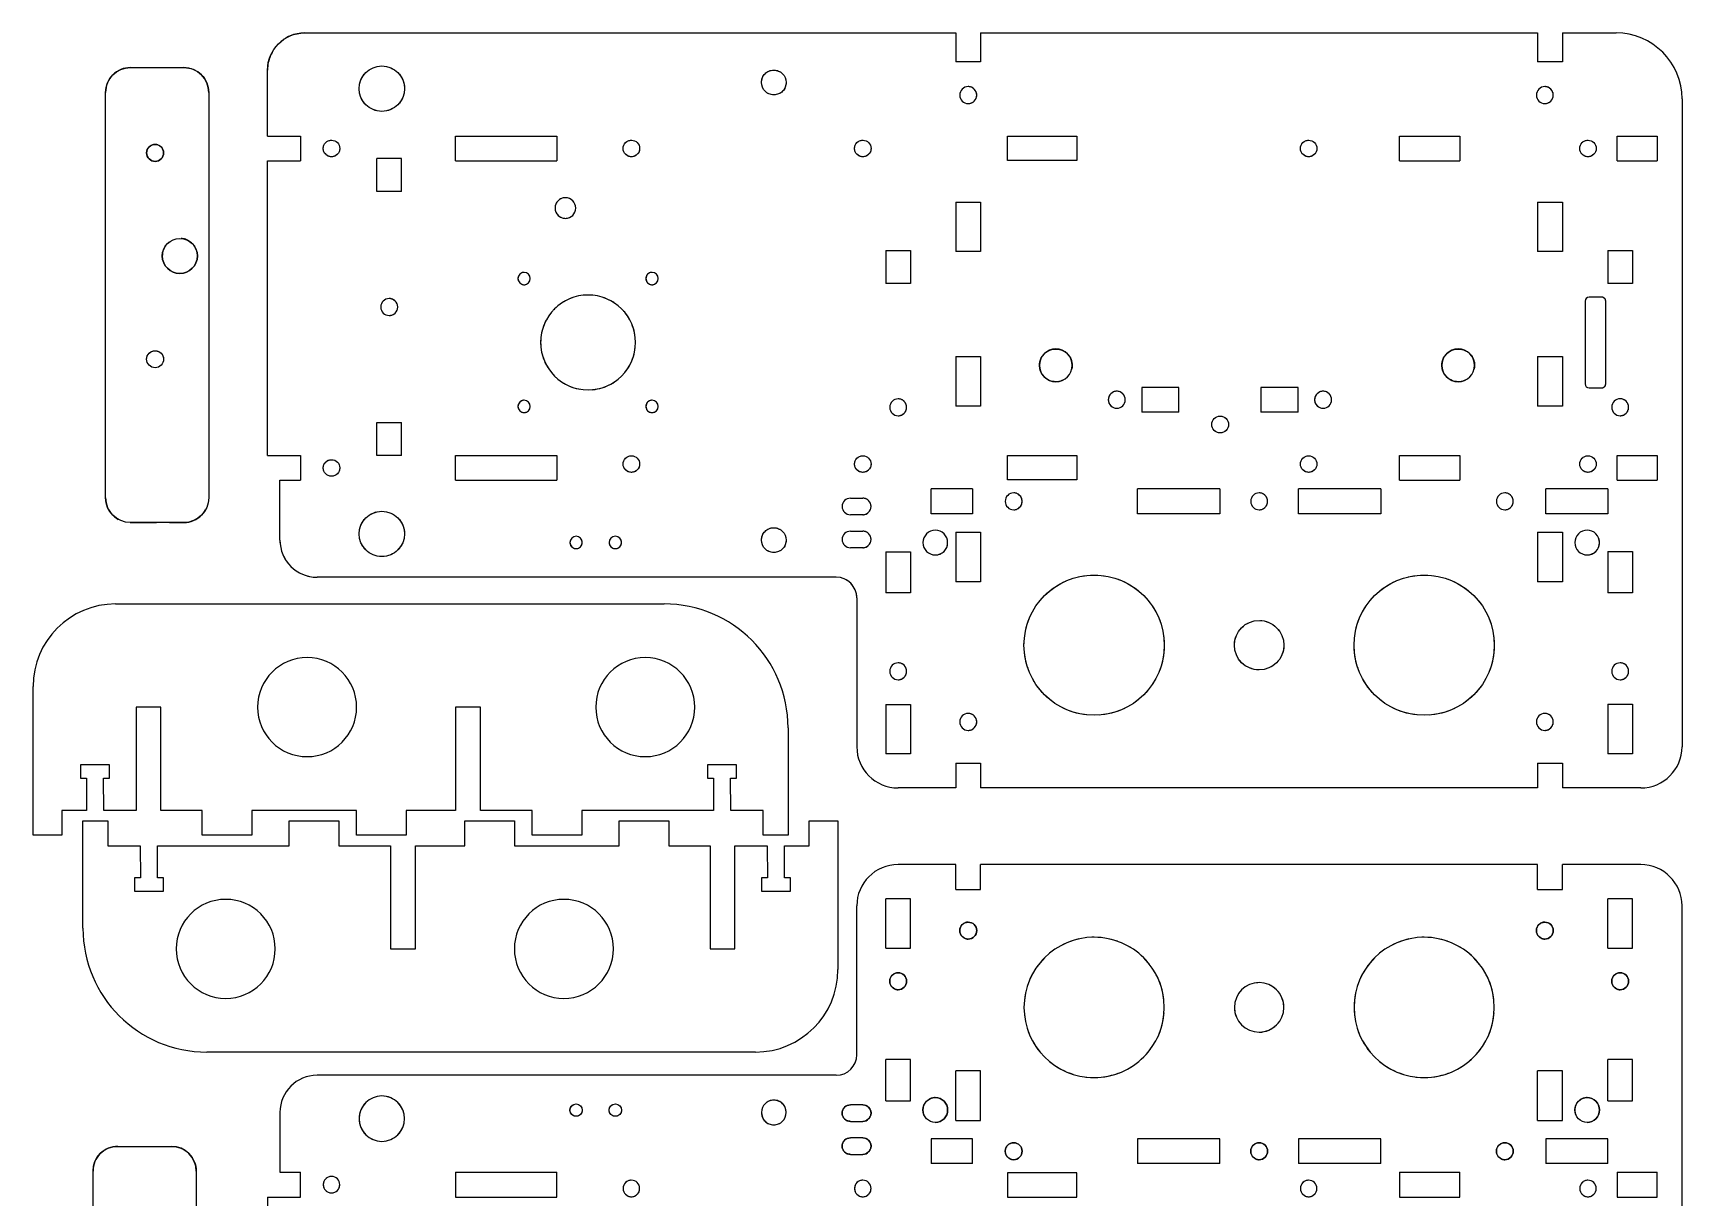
# Model space of a CAD drawing. Header units: millimetres. Extents: x 1598 to 2672, y 204 to 952.
# Drawn here: x 1598 to 1997.6, y 669.8 to 951.9 of the extents above; entities that cross this region are included whole.
import ezdxf

# ---------------------------------------------------------------- set-up
doc = ezdxf.new("R2010")
doc.units = ezdxf.units.MM
doc.linetypes.add('HIDDEN', pattern=[9.525, 6.35, -3.175])
doc.layers.get('0').update_dxf_attribs({"color": 253, "lineweight": 70, "true_color": 0x8faf8f})
doc.layers.add('Hidden', color=58, linetype='HIDDEN', lineweight=70, true_color=0x484805)

msp = doc.modelspace()

# ---------------------------------------------------------------- linework, layer by layer
at = {"color": 38, "lineweight": -3, "true_color": 0x482605}
for p, q in [((1663.81, 951.92), (1821.65, 951.92)), ((1821.65, 951.92), (1821.65, 944.92)), ((1827.65, 951.92), (1962.65, 951.92)), ((1827.65, 951.92), (1827.65, 944.92)), ((1962.65, 951.92), (1962.65, 944.92)), ((1968.65, 951.92), (1981.64, 951.92)), ((1968.65, 951.92), (1968.65, 944.92)), ((1621.55, 943.53), (1634.55, 943.53)), ((1621.55, 943.53), (1634.55, 943.53)), ((1827.65, 944.92), (1821.65, 944.92)), ((1968.65, 944.92), (1962.65, 944.92)), ((1654.81, 926.92), (1654.81, 942.92)), ((1615.55, 839.35), (1615.55, 937.53)), ((1640.55, 937.53), (1640.55, 839.25)), ((1997.64, 935.92), (1997.64, 778.91)), ((1654.81, 926.92), (1662.81, 926.92)), ((1662.81, 926.92), (1662.81, 920.92)), ((1700.36, 920.92), (1700.36, 926.92)), ((1700.36, 926.92), (1724.95, 926.92)), ((1724.95, 926.92), (1724.95, 920.92)), ((1834.18, 921.02), (1834.18, 926.92)), ((1834.18, 926.92), (1850.92, 926.92)), ((1850.92, 926.92), (1850.92, 921.02)), ((1929.2, 920.92), (1929.2, 926.92)), ((1929.2, 926.92), (1943.79, 926.92)), ((1943.79, 926.92), (1943.79, 920.92)), ((1981.89, 920.92), (1981.89, 926.92)), ((1981.89, 926.92), (1991.64, 926.92)), ((1991.64, 926.92), (1991.64, 920.92)), ((1654.81, 920.92), (1662.81, 920.92)), ((1654.81, 849.49), (1654.81, 920.92)), ((1681.31, 913.5), (1681.31, 921.5)), ((1687.31, 921.5), (1681.31, 921.5)), ((1687.31, 913.5), (1687.31, 921.5)), ((1700.36, 920.92), (1724.95, 920.92)), ((1850.92, 921.02), (1834.18, 921.02)), ((1929.2, 920.92), (1943.79, 920.92)), ((1981.89, 920.92), (1991.64, 920.92)), ((1687.31, 913.5), (1681.31, 913.5)), ((1821.65, 910.92), (1827.65, 910.92)), ((1821.65, 910.92), (1821.65, 898.92)), ((1827.65, 910.92), (1827.65, 898.92)), ((1962.65, 910.92), (1962.65, 898.92)), ((1962.65, 910.92), (1968.65, 910.92)), ((1968.65, 910.92), (1968.65, 898.92)), ((1804.65, 899.18), (1810.65, 899.18)), ((1804.65, 899.18), (1804.65, 891.18)), ((1810.65, 899.18), (1810.65, 891.18)), ((1827.65, 898.92), (1821.65, 898.92)), ((1968.65, 898.92), (1962.65, 898.92)), ((1979.65, 899.19), (1979.65, 891.19)), ((1979.65, 899.19), (1985.65, 899.19)), ((1985.65, 899.19), (1985.65, 891.19)), ((1810.65, 891.18), (1804.65, 891.18)), ((1978.15, 887.89), (1975.15, 887.89)), ((1985.65, 891.19), (1979.65, 891.19)), ((1974.15, 886.89), (1974.15, 866.89)), ((1974.15, 886.89), (1974.15, 866.89)), ((1979.15, 866.89), (1979.15, 886.89)), ((1821.65, 873.49), (1827.65, 873.49)), ((1821.65, 873.49), (1821.65, 861.49)), ((1827.65, 873.49), (1827.65, 861.49)), ((1962.65, 873.49), (1962.65, 861.49)), ((1962.65, 873.49), (1968.65, 873.49)), ((1968.65, 873.49), (1968.65, 861.49)), ((1875.69, 866.02), (1866.69, 866.02)), ((1866.69, 866.02), (1866.69, 860.02)), ((1875.69, 860.02), (1875.69, 866.02)), ((1895.59, 866.02), (1895.59, 860.02)), ((1904.59, 866.02), (1895.59, 866.02)), ((1904.59, 860.02), (1904.59, 866.02)), ((1975.15, 865.89), (1978.15, 865.89)), ((1827.65, 861.49), (1821.65, 861.49)), ((1875.69, 860.02), (1866.69, 860.02)), ((1904.59, 860.02), (1895.59, 860.02)), ((1968.65, 861.49), (1962.65, 861.49)), ((1681.31, 849.49), (1681.31, 857.49)), ((1681.31, 857.49), (1687.31, 857.49)), ((1687.31, 849.49), (1687.31, 857.49)), ((1654.81, 849.49), (1662.81, 849.49)), ((1662.81, 849.49), (1662.81, 843.49)), ((1687.31, 849.49), (1681.31, 849.49)), ((1700.36, 843.49), (1700.36, 849.49)), ((1700.36, 849.49), (1724.95, 849.49)), ((1724.95, 849.49), (1724.95, 843.49)), ((1834.18, 843.59), (1834.18, 849.49)), ((1834.18, 849.49), (1850.92, 849.49)), ((1850.92, 849.49), (1850.92, 843.59)), ((1929.2, 843.49), (1929.2, 849.49)), ((1929.2, 849.49), (1943.79, 849.49)), ((1943.79, 849.49), (1943.79, 843.49)), ((1981.89, 843.49), (1981.89, 849.49)), ((1981.89, 849.49), (1991.64, 849.49)), ((1991.64, 849.49), (1991.64, 843.49)), ((1657.81, 828.99), (1657.81, 843.49)), ((1657.81, 843.49), (1662.81, 843.49)), ((1700.36, 843.49), (1724.95, 843.49)), ((1850.92, 843.59), (1834.18, 843.59)), ((1929.2, 843.49), (1943.79, 843.49)), ((1981.89, 843.49), (1991.64, 843.49)), ((1615.55, 839.25), (1615.55, 839.35)), ((1825.65, 841.39), (1815.65, 841.39)), ((1815.65, 835.39), (1815.65, 841.39)), ((1825.65, 841.39), (1825.65, 835.39)), ((1865.65, 835.39), (1865.65, 841.39)), ((1865.65, 835.39), (1865.65, 841.39)), ((1885.65, 841.39), (1865.65, 841.39)), ((1885.65, 841.39), (1885.65, 835.39)), ((1904.65, 835.39), (1904.65, 841.39)), ((1904.65, 835.39), (1904.65, 841.39)), ((1924.65, 841.39), (1904.65, 841.39)), ((1924.65, 841.39), (1924.65, 835.39)), ((1964.65, 835.39), (1964.65, 841.39)), ((1964.65, 835.39), (1964.65, 841.39)), ((1979.65, 841.39), (1964.65, 841.39)), ((1979.65, 841.39), (1979.65, 835.39)), ((1796.08, 839.15), (1799.08, 839.15)), ((1825.65, 835.39), (1815.65, 835.39)), ((1885.65, 835.39), (1865.65, 835.39)), ((1924.65, 835.39), (1904.65, 835.39)), ((1979.65, 835.39), (1964.65, 835.39)), ((1634.55, 833.25), (1621.55, 833.25)), ((1799.08, 835.15), (1796.08, 835.15)), ((1796.08, 831.15), (1799.08, 831.15)), ((1821.65, 830.91), (1821.65, 818.91)), ((1821.65, 830.91), (1827.65, 830.91)), ((1827.65, 830.91), (1827.65, 818.91)), ((1962.65, 830.91), (1962.65, 818.91)), ((1962.65, 830.91), (1968.65, 830.91)), ((1968.65, 830.91), (1968.65, 818.91)), ((1799.08, 827.15), (1796.08, 827.15)), ((1804.65, 826.18), (1810.65, 826.18)), ((1804.65, 826.18), (1804.65, 816.18)), ((1810.65, 826.18), (1810.65, 816.18)), ((1979.65, 826.19), (1985.65, 826.19)), ((1979.65, 826.19), (1979.65, 816.19)), ((1985.65, 826.19), (1985.65, 816.19)), ((1792.63, 819.99), (1666.81, 819.99)), ((1810.65, 816.18), (1804.65, 816.18)), ((1827.65, 818.91), (1821.65, 818.91)), ((1968.65, 818.91), (1962.65, 818.91)), ((1985.65, 816.19), (1979.65, 816.19)), ((1617.96, 813.51), (1750.96, 813.51)), ((1797.63, 814.99), (1797.63, 778.91)), ((1597.96, 757.48), (1597.96, 793.51)), ((1622.96, 788.5), (1622.96, 763.48)), ((1628.96, 788.5), (1622.96, 788.5)), ((1628.96, 763.48), (1628.96, 788.5)), ((1700.39, 788.5), (1700.39, 763.48)), ((1706.39, 788.5), (1700.39, 788.5)), ((1706.39, 763.48), (1706.39, 788.5)), ((1804.65, 789.18), (1804.65, 777.18)), ((1804.65, 789.18), (1810.65, 789.18)), ((1810.65, 789.18), (1810.65, 777.18)), ((1979.65, 789.19), (1979.65, 777.19)), ((1979.65, 789.19), (1985.65, 789.19)), ((1985.65, 789.19), (1985.65, 777.19)), ((1780.96, 783.51), (1780.96, 757.48)), ((1810.65, 777.18), (1804.65, 777.18)), ((1985.65, 777.19), (1979.65, 777.19)), ((1616.51, 774.5), (1609.51, 774.48)), ((1609.51, 774.48), (1609.51, 771.28)), ((1616.52, 771.3), (1616.51, 774.5)), ((1768.46, 774.5), (1761.46, 774.48)), ((1761.46, 774.48), (1761.46, 771.28)), ((1768.47, 771.3), (1768.46, 774.5)), ((1821.65, 774.91), (1821.65, 768.91)), ((1821.65, 774.91), (1827.65, 774.91)), ((1827.65, 774.91), (1827.65, 768.91)), ((1962.65, 774.91), (1962.65, 768.91)), ((1962.65, 774.91), (1968.65, 774.91)), ((1968.65, 774.91), (1968.65, 768.91)), ((1609.51, 771.28), (1610.96, 771.28)), ((1610.96, 771.28), (1610.96, 763.48)), ((1615.07, 771.28), (1616.52, 771.3)), ((1615.15, 763.48), (1615.07, 771.28)), ((1761.46, 771.28), (1762.91, 771.28)), ((1762.91, 771.28), (1762.91, 763.48)), ((1767.02, 771.28), (1768.47, 771.3)), ((1767.1, 763.48), (1767.02, 771.28)), ((1821.65, 768.91), (1807.63, 768.91)), ((1962.65, 768.91), (1827.65, 768.91)), ((1987.64, 768.91), (1968.65, 768.91)), ((1610.96, 763.48), (1604.96, 763.48)), ((1604.96, 763.48), (1604.96, 757.48)), ((1622.96, 763.48), (1615.15, 763.48)), ((1638.96, 763.48), (1628.96, 763.48)), ((1638.96, 757.48), (1638.96, 763.48)), ((1650.96, 763.48), (1650.96, 757.48)), ((1676.39, 763.48), (1650.96, 763.48)), ((1676.39, 757.48), (1676.39, 763.48)), ((1688.39, 763.48), (1688.39, 757.48)), ((1700.39, 763.48), (1688.39, 763.48)), ((1718.96, 763.48), (1706.39, 763.48)), ((1718.96, 757.48), (1718.96, 763.48)), ((1762.91, 763.48), (1730.96, 763.48)), ((1730.96, 763.48), (1730.96, 757.48)), ((1774.96, 763.48), (1767.1, 763.48)), ((1774.96, 757.48), (1774.96, 763.48)), ((1610.07, 760.92), (1616.07, 760.92)), ((1610.07, 734.89), (1610.07, 760.92)), ((1616.07, 760.92), (1616.07, 754.92)), ((1660.07, 760.92), (1672.07, 760.92)), ((1660.07, 754.92), (1660.07, 760.92)), ((1672.07, 760.92), (1672.07, 754.92)), ((1702.64, 760.92), (1714.64, 760.92)), ((1702.64, 754.92), (1702.64, 760.92)), ((1714.64, 760.92), (1714.64, 754.92)), ((1740.07, 760.92), (1752.07, 760.92)), ((1740.07, 754.92), (1740.07, 760.92)), ((1752.07, 760.92), (1752.07, 754.92)), ((1786.07, 760.92), (1793.07, 760.92)), ((1786.07, 754.92), (1786.07, 760.92)), ((1793.07, 760.92), (1793.07, 724.89)), ((1604.96, 757.48), (1597.96, 757.48)), ((1650.96, 757.48), (1638.96, 757.48)), ((1688.39, 757.48), (1676.39, 757.48)), ((1730.96, 757.48), (1718.96, 757.48)), ((1780.96, 757.48), (1774.96, 757.48)), ((1616.07, 754.92), (1623.93, 754.92)), ((1623.93, 754.92), (1624.01, 747.12)), ((1628.12, 754.92), (1660.07, 754.92)), ((1628.12, 747.12), (1628.12, 754.92)), ((1672.07, 754.92), (1684.64, 754.92)), ((1684.64, 754.92), (1684.64, 729.91)), ((1690.64, 754.92), (1702.64, 754.92)), ((1690.64, 729.91), (1690.64, 754.92)), ((1714.64, 754.92), (1740.07, 754.92)), ((1752.07, 754.92), (1762.07, 754.92)), ((1762.07, 754.92), (1762.07, 729.91)), ((1768.07, 754.92), (1775.88, 754.92)), ((1768.07, 729.91), (1768.07, 754.92)), ((1775.88, 754.92), (1775.96, 747.12)), ((1780.07, 754.92), (1786.07, 754.92)), ((1780.07, 747.12), (1780.07, 754.92)), ((1821.65, 750.33), (1807.63, 750.33)), ((1821.65, 744.33), (1821.65, 750.33)), ((1962.65, 750.33), (1827.65, 750.33)), ((1827.65, 744.33), (1827.65, 750.33)), ((1962.65, 744.33), (1962.65, 750.33)), ((1987.64, 750.33), (1968.65, 750.33)), ((1968.65, 744.33), (1968.65, 750.33)), ((1624.01, 747.12), (1622.56, 747.11)), ((1622.56, 747.11), (1622.57, 743.91)), ((1622.57, 743.91), (1629.57, 743.92)), ((1629.57, 747.12), (1628.12, 747.12)), ((1629.57, 743.92), (1629.57, 747.12)), ((1775.96, 747.12), (1774.51, 747.11)), ((1774.51, 747.11), (1774.52, 743.91)), ((1774.52, 743.91), (1781.52, 743.92)), ((1781.52, 747.12), (1780.07, 747.12)), ((1781.52, 743.92), (1781.52, 747.12)), ((1821.65, 744.33), (1827.65, 744.33)), ((1962.65, 744.33), (1968.65, 744.33)), ((1797.63, 704.26), (1797.63, 740.33)), ((1804.65, 730.06), (1804.65, 742.06)), ((1810.65, 742.06), (1804.65, 742.06)), ((1810.65, 730.06), (1810.65, 742.06)), ((1979.65, 730.05), (1979.65, 742.05)), ((1985.65, 742.05), (1979.65, 742.05)), ((1985.65, 730.05), (1985.65, 742.05)), ((1997.64, 583.32), (1997.64, 740.33)), ((1684.64, 729.91), (1690.64, 729.91)), ((1762.07, 729.91), (1768.07, 729.91)), ((1804.65, 730.06), (1810.65, 730.06)), ((1979.65, 730.05), (1985.65, 730.05)), ((1773.07, 704.89), (1640.07, 704.89)), ((1804.65, 693.06), (1804.65, 703.06)), ((1810.65, 703.06), (1804.65, 703.06)), ((1810.65, 693.06), (1810.65, 703.06)), ((1821.65, 688.33), (1821.65, 700.33)), ((1827.65, 700.33), (1821.65, 700.33)), ((1827.65, 688.33), (1827.65, 700.33)), ((1962.65, 688.33), (1962.65, 700.33)), ((1968.65, 700.33), (1962.65, 700.33)), ((1968.65, 688.33), (1968.65, 700.33)), ((1979.65, 693.05), (1979.65, 703.05)), ((1985.65, 703.05), (1979.65, 703.05)), ((1985.65, 693.05), (1985.65, 703.05)), ((1792.63, 699.26), (1666.81, 699.26)), ((1799.08, 692.1), (1796.08, 692.1)), ((1804.65, 693.06), (1810.65, 693.06)), ((1979.65, 693.05), (1985.65, 693.05)), ((1657.81, 690.26), (1657.81, 675.75)), ((1657.81, 690.26), (1657.81, 675.75)), ((1796.08, 688.1), (1799.08, 688.1)), ((1821.65, 688.33), (1827.65, 688.33)), ((1962.65, 688.33), (1968.65, 688.33)), ((1799.08, 684.1), (1796.08, 684.1)), ((1815.65, 683.85), (1815.65, 677.85)), ((1825.65, 683.85), (1815.65, 683.85)), ((1825.65, 677.85), (1825.65, 683.85)), ((1825.65, 677.85), (1825.65, 683.85)), ((1885.65, 683.85), (1865.65, 683.85)), ((1865.65, 683.85), (1865.65, 677.85)), ((1885.65, 677.85), (1885.65, 683.85)), ((1885.65, 677.85), (1885.65, 683.85)), ((1904.65, 683.85), (1904.65, 677.85)), ((1924.65, 683.85), (1904.65, 683.85)), ((1924.65, 677.85), (1924.65, 683.85)), ((1924.65, 677.85), (1924.65, 683.85)), ((1964.65, 683.85), (1964.65, 677.85)), ((1979.65, 683.85), (1964.65, 683.85)), ((1979.65, 677.85), (1979.65, 683.85)), ((1618.51, 682.03), (1631.51, 682.03)), ((1618.51, 682.03), (1631.51, 682.03)), ((1796.08, 680.1), (1799.08, 680.1)), ((1612.51, 577.85), (1612.51, 676.03)), ((1637.51, 676.03), (1637.51, 577.75)), ((1657.81, 675.75), (1662.81, 675.75)), ((1662.81, 669.75), (1662.81, 675.75)), ((1700.36, 675.75), (1700.36, 669.75)), ((1700.36, 675.75), (1724.95, 675.75)), ((1724.95, 669.75), (1724.95, 675.75)), ((1825.65, 677.85), (1815.65, 677.85)), ((1850.92, 675.65), (1834.18, 675.65)), ((1834.18, 675.65), (1834.18, 669.75)), ((1850.92, 669.75), (1850.92, 675.65)), ((1885.65, 677.85), (1865.65, 677.85)), ((1924.65, 677.85), (1904.65, 677.85)), ((1929.2, 675.75), (1929.2, 669.75)), ((1929.2, 675.75), (1943.79, 675.75)), ((1943.79, 669.75), (1943.79, 675.75)), ((1979.65, 677.85), (1964.65, 677.85)), ((1981.89, 675.75), (1981.89, 669.75)), ((1981.89, 675.75), (1991.64, 675.75)), ((1991.64, 669.75), (1991.64, 675.75)), ((1654.81, 669.75), (1662.81, 669.75)), ((1654.81, 669.75), (1654.81, 598.32)), ((1654.81, 669.75), (1654.81, 598.32)), ((1700.36, 669.75), (1724.95, 669.75)), ((1834.18, 669.75), (1850.92, 669.75)), ((1929.2, 669.75), (1943.79, 669.75)), ((1981.89, 669.75), (1991.64, 669.75))]:
    msp.add_line(p, q, dxfattribs=at)
for centre, radius in [((1682.51, 938.42), 5.5), ((1777.51, 939.92), 3), ((1670.31, 923.92), 2), ((1743, 923.92), 2), ((1799.08, 923.92), 2), ((1907.15, 923.92), 2), ((1974.84, 923.92), 2), ((1670.31, 846.49), 2), ((1743, 847.42), 2), ((1799.08, 847.42), 2), ((1907.15, 847.42), 2), ((1974.84, 847.42), 2), ((1682.51, 830.49), 5.5), ((1777.51, 828.99), 3), ((1895.15, 803.52), 6), ((1824.65, 734.33), 2.05), ((1964.39, 734.33), 2.05), ((1807.65, 722.05), 2.05), ((1982.65, 722.05), 2.05), ((1729.59, 690.82), 1.5), ((1739.11, 690.82), 1.5), ((1816.65, 690.85), 3), ((1974.65, 690.85), 3), ((1835.65, 680.85), 2.05), ((1895.15, 680.85), 2.05), ((1954.69, 680.85), 2.05)]:
    msp.add_circle(centre, radius, dxfattribs=at)
at = {"color": 38, "lineweight": -3, "true_color": 0x482605, "extrusion": (2.08167e-17, 1.92834e-32, -1)}
msp.add_circle((-1727, 909.48), 2.5, dxfattribs=at)
at = {"color": 38, "lineweight": -3, "true_color": 0x482605, "extrusion": (2.08167e-17, 1.56003e-30, -1)}
for centre in [(-1717, 892.4), (-1748, 892.4), (-1717, 861.4), (-1748, 861.4)]:
    msp.add_circle(centre, 1.5, dxfattribs=at)
at = {"color": 38, "lineweight": -3, "true_color": 0x482605, "extrusion": (-6.53512e-30, 8.89989e-18, -1)}
msp.add_circle((-1732.5, 876.9), 11.5, dxfattribs=at)
at = {"color": 38, "lineweight": -3, "true_color": 0x482605, "extrusion": (1.40969e-17, -3.07275e-18, -1)}
for centre in [(-1845.88, 871.35), (-1943.4, 871.35)]:
    msp.add_circle(centre, 3.97, dxfattribs=at)
at = {"color": 38, "lineweight": -3, "true_color": 0x482605, "extrusion": (2.08167e-17, 1.14666e-30, -1)}
for centre in [(-1860.64, 863.02), (-1910.64, 863.02)]:
    msp.add_circle(centre, 2.05, dxfattribs=at)
at = {"color": 38, "lineweight": -3, "true_color": 0x482605, "extrusion": (-1.64572e-29, 2.77556e-17, -1)}
for centre in [(-1729.59, 828.42), (-1739.11, 828.42)]:
    msp.add_circle(centre, 1.5, dxfattribs=at)
at = {"color": 38, "lineweight": -3, "true_color": 0x482605, "extrusion": (-3.47067e-15, 2.4539e-16, -1)}
for centre in [(-1664.39, 788.5), (-1746.36, 788.5)]:
    msp.add_circle(centre, 12, dxfattribs=at)
at = {"color": 38, "lineweight": -3, "true_color": 0x482605, "extrusion": (3.5123e-15, -1.89879e-16, -1)}
for centre in [(-1644.67, 729.91), (-1726.64, 729.91)]:
    msp.add_circle(centre, 12, dxfattribs=at)
at = {"color": 38, "lineweight": -3, "true_color": 0x482605, "extrusion": (4.95644e-30, 2.24494e-18, -1)}
for centre in [(-1855.15, 715.72), (-1935.15, 715.72)]:
    msp.add_circle(centre, 17, dxfattribs=at)
at = {"color": 38, "lineweight": -3, "true_color": 0x482605, "extrusion": (-1.86065e-29, -8.3845e-18, -1)}
msp.add_circle((-1895.15, 715.72), 6, dxfattribs=at)
at = {"color": 38, "lineweight": -3, "true_color": 0x482605, "extrusion": (-1.02116e-28, -4.45246e-17, -1)}
msp.add_circle((-1777.51, 690.25), 3, dxfattribs=at)
at = {"color": 38, "lineweight": -3, "true_color": 0x482605}
for centre, radius, start, end in [((1981.64, 935.92), 16, 360, 90), ((1824.65, 936.87), 2.05, 90, 270), ((1964.39, 936.87), 2.05, 90, 270), ((1684.31, 885.49), 2.05, 90, 270), ((1975.15, 886.89), 1, 90, 180), ((1975.15, 886.89), 1, 90, 180), ((1978.15, 886.89), 1, 0, 90), ((1975.15, 866.89), 1, 180, 270), ((1975.15, 866.89), 1, 180, 270), ((1978.15, 866.89), 1, 270, 0), ((1807.65, 861.18), 2.05, 90, 270), ((1982.65, 861.19), 2.05, 90, 270), ((1835.65, 838.39), 2.05, 90, 270), ((1895.15, 838.39), 2.05, 90, 270), ((1954.69, 838.39), 2.05, 90, 270), ((1796.08, 837.15), 2, 90, 270), ((1799.08, 837.15), 2, 270, 90), ((1816.65, 828.39), 3, 90, 270), ((1974.65, 828.39), 3, 90, 270), ((1666.81, 828.99), 9, 180, 270), ((1796.08, 829.15), 2, 90, 270), ((1799.08, 829.15), 2, 270, 90), ((1792.63, 814.99), 5, 360, 90), ((1617.96, 793.51), 20, 90, 180), ((1750.96, 783.51), 30, 0, 90), ((1807.65, 797.19), 2.05, 90, 270), ((1982.65, 797.19), 2.05, 90, 270), ((1824.65, 784.92), 2.05, 90, 270), ((1964.39, 784.92), 2.05, 90, 270), ((1807.63, 778.91), 10, 180, 270), ((1987.64, 778.91), 10, 270, 0), ((1807.63, 740.33), 10, 90, 180), ((1987.64, 740.33), 10, 360, 90), ((1640.07, 734.89), 30, 180, 270), ((1773.07, 724.89), 20, 270, 360), ((1792.63, 704.26), 5, 270, 0), ((1792.63, 704.26), 5, 270, 0), ((1666.81, 690.26), 9, 90, 180), ((1666.81, 690.26), 9, 90, 180), ((1796.08, 690.1), 2, 90, 270), ((1799.08, 690.1), 2, 270, 90), ((1796.08, 682.1), 2, 90, 270), ((1799.08, 682.1), 2, 270, 90)]:
    msp.add_arc(centre, radius, start, end, dxfattribs=at)
at = {"color": 38, "lineweight": -3, "true_color": 0x482605, "extrusion": (3.08149e-33, 1.75811e-37, -1)}
msp.add_ellipse((1663.81, 942.92), major_axis=(0, 9), ratio=1, start_param=4.712446, end_param=6.283242, dxfattribs=at)
at = {"color": 38, "lineweight": -3, "true_color": 0x482605}
for centre, major_axis, start_param, end_param in [((1621.55, 937.53), (6, 0), 1.570796, 3.141593), ((1634.55, 937.53), (6, 0), 0, 1.570796), ((1627.55, 922.84), (2.05, 0), 3.141593, 6.283185), ((1633.55, 897.88), (4.25, 0), 3.141593, 6.283185), ((1796.08, 837.15), (0, -2), 3.141536, 6.283128), ((1796.08, 829.15), (0, -2), 3.141536, 6.283128), ((1824.65, 734.33), (0, 2.05), 3.14165, 6.283242), ((1964.39, 734.33), (0, 2.05), 3.14165, 6.283242), ((1807.65, 722.05), (0, 2.05), 3.14165, 6.283242), ((1982.65, 722.05), (0, 2.05), 3.14165, 6.283242), ((1816.65, 690.85), (0, 3), 3.14165, 6.283242), ((1974.65, 690.85), (0, 3), 3.14165, 6.283242), ((1618.51, 676.03), (6, 0), 1.570796, 3.141593), ((1631.51, 676.03), (6, 0), 0, 1.570796), ((1835.65, 680.85), (0, 2.05), 3.14165, 6.283242), ((1895.15, 680.85), (0, 2.05), 3.14165, 6.283242), ((1954.69, 680.85), (0, 2.05), 3.14165, 6.283242)]:
    msp.add_ellipse(centre, major_axis=major_axis, ratio=1, start_param=start_param, end_param=end_param, dxfattribs=at)
at = {"color": 38, "lineweight": -3, "true_color": 0x482605, "extrusion": (0, 0, -1)}
for centre in [(1621.55, 937.53), (1618.51, 676.03)]:
    msp.add_ellipse(centre, major_axis=(-6, 0), ratio=1, start_param=0, end_param=1.570796, dxfattribs=at)
at = {"color": 38, "lineweight": -3, "true_color": 0x482605, "extrusion": (3.08149e-33, 1.59019e-43, -1)}
for centre in [(1634.55, 937.53), (1631.51, 676.03)]:
    msp.add_ellipse(centre, major_axis=(-6, 0), ratio=1, start_param=1.570796, end_param=3.141593, dxfattribs=at)
at = {"color": 38, "lineweight": -3, "true_color": 0x482605, "extrusion": (3.08149e-33, 1.75811e-37, -1)}
for centre, major_axis in [((1824.65, 936.87), (0, 2.05)), ((1964.39, 936.87), (0, 2.05)), ((1684.31, 885.49), (0, 2.05)), ((1807.65, 861.18), (0, 2.05)), ((1982.65, 861.19), (0, 2.05)), ((1835.65, 838.39), (0, 2.05)), ((1895.15, 838.39), (0, 2.05)), ((1954.69, 838.39), (0, 2.05)), ((1816.65, 828.39), (0, 3)), ((1974.65, 828.39), (0, 3)), ((1807.65, 797.19), (0, 2.05)), ((1982.65, 797.19), (0, 2.05)), ((1824.65, 784.92), (0, 2.05)), ((1964.39, 784.92), (0, 2.05))]:
    msp.add_ellipse(centre, major_axis=major_axis, ratio=1, dxfattribs=at)
at = {"color": 38, "lineweight": -3, "true_color": 0x482605}
for centre, major_axis in [((1627.55, 922.84), (2.05, 0)), ((1633.55, 897.88), (4.25, 0)), ((1627.55, 872.84), (2.05, 0)), ((1885.69, 857.02), (0, -2.05)), ((1855.15, 803.52), (0, -17)), ((1935.15, 803.52), (0, -17))]:
    msp.add_ellipse(centre, major_axis=major_axis, ratio=1, dxfattribs=at)
at = {"color": 38, "lineweight": -3, "true_color": 0x482605, "extrusion": (3.08149e-33, 5.86753e-37, -1)}
for centre in [(1845.88, 871.35), (1943.4, 871.35)]:
    msp.add_ellipse(centre, major_axis=(0, 3.97), ratio=1, start_param=3.356399, end_param=6.497992, dxfattribs=at)
at = {"color": 38, "lineweight": -3, "true_color": 0x482605, "extrusion": (3.08149e-33, 8.23693e-44, -1)}
msp.add_ellipse((1627.55, 872.84), major_axis=(-2.05, 0), ratio=1, start_param=3.141593, end_param=6.283185, dxfattribs=at)
at = {"color": 38, "lineweight": -3, "true_color": 0x482605, "extrusion": (3.08149e-33, 1.58991e-43, -1)}
msp.add_ellipse((1621.55, 839.25), major_axis=(-6, 0), ratio=1, start_param=4.712389, end_param=6.283185, dxfattribs=at)
at = {"color": 38, "lineweight": -3, "true_color": 0x482605, "extrusion": (3.08149e-33, -8.55291e-44, -1)}
msp.add_ellipse((1634.55, 839.25), major_axis=(-6, 0), ratio=1, start_param=3.141593, end_param=4.712389, dxfattribs=at)
at = {"color": 38, "lineweight": -3, "true_color": 0x482605, "extrusion": (3.08149e-33, -5.86754e-37, -1)}
for centre, major_axis in [((1682.51, 688.75), (0, -5.5)), ((1670.31, 672.75), (0, -2)), ((1743, 671.83), (0, -2)), ((1799.08, 671.83), (0, -2)), ((1907.15, 671.83), (0, -2)), ((1974.84, 671.83), (0, -2))]:
    msp.add_ellipse(centre, major_axis=major_axis, ratio=1, dxfattribs=at)
for centre in [(1799.08, 690.1), (1799.08, 682.1)]:
    msp.add_ellipse(centre, major_axis=(0, -2), ratio=1, start_param=3.141402, end_param=6.282995, dxfattribs=at)
at = {"layer": 'Hidden', "color": 38, "lineweight": -3, "true_color": 0x482605}
for p, q in [((1663.81, 951.92), (1663.81, 951.92)), ((1621.55, 943.53), (1621.55, 943.53)), ((1634.55, 943.53), (1634.55, 943.53)), ((1682.51, 943.92), (1682.51, 943.92)), ((1654.81, 942.92), (1654.81, 942.92)), ((1654.81, 926.92), (1654.81, 942.92)), ((1777.51, 942.92), (1777.51, 942.92)), ((1615.55, 937.53), (1615.55, 937.53)), ((1640.55, 937.53), (1640.55, 937.53)), ((1777.51, 936.92), (1777.51, 936.92)), ((1682.51, 932.92), (1682.51, 932.92)), ((1654.81, 926.92), (1654.81, 926.92)), ((1670.31, 925.92), (1670.31, 925.92)), ((1743, 925.92), (1743, 925.92)), ((1799.08, 925.92), (1799.08, 925.92)), ((1907.15, 925.92), (1907.15, 925.92)), ((1974.84, 925.92), (1974.84, 925.92)), ((1654.81, 849.49), (1654.81, 920.92)), ((1654.81, 920.92), (1654.81, 920.92)), ((1670.31, 921.92), (1670.31, 921.92)), ((1681.31, 921.5), (1681.31, 921.5)), ((1687.31, 921.5), (1687.31, 921.5)), ((1743, 921.92), (1743, 921.92)), ((1799.08, 921.92), (1799.08, 921.92)), ((1907.15, 921.92), (1907.15, 921.92)), ((1974.84, 921.92), (1974.84, 921.92)), ((1681.31, 913.5), (1681.31, 913.5)), ((1687.31, 913.5), (1687.31, 913.5)), ((1727, 911.98), (1727, 911.98)), ((1727, 906.98), (1727, 906.98)), ((1717, 893.9), (1717, 893.9)), ((1748, 893.9), (1748, 893.9)), ((1717, 890.9), (1717, 890.9)), ((1732.5, 888.4), (1732.5, 888.4)), ((1748, 890.9), (1748, 890.9)), ((1975.15, 887.89), (1975.15, 887.89)), ((1978.15, 887.89), (1978.15, 887.89)), ((1974.15, 886.89), (1974.15, 886.89)), ((1979.15, 866.89), (1979.15, 886.89)), ((1979.15, 886.89), (1979.15, 886.89)), ((1732.5, 865.4), (1732.5, 865.4)), ((1860.64, 865.07), (1860.64, 865.07)), ((1910.64, 865.07), (1910.64, 865.07)), ((1974.15, 866.89), (1974.15, 866.89)), ((1975.15, 865.89), (1975.15, 865.89)), ((1978.15, 865.89), (1978.15, 865.89)), ((1979.15, 866.89), (1979.15, 866.89)), ((1717, 862.9), (1717, 862.9)), ((1717, 859.9), (1717, 859.9)), ((1748, 862.9), (1748, 862.9)), ((1748, 859.9), (1748, 859.9)), ((1860.64, 860.97), (1860.64, 860.97)), ((1910.64, 860.97), (1910.64, 860.97)), ((1681.31, 857.49), (1681.31, 857.49)), ((1687.31, 857.49), (1687.31, 857.49)), ((1654.81, 849.49), (1654.81, 849.49)), ((1670.31, 848.49), (1670.31, 848.49)), ((1743, 849.42), (1743, 849.42)), ((1799.08, 849.42), (1799.08, 849.42)), ((1907.15, 849.42), (1907.15, 849.42)), ((1974.84, 849.42), (1974.84, 849.42)), ((1657.81, 828.99), (1657.81, 843.49)), ((1657.81, 843.49), (1657.81, 843.49)), ((1670.31, 844.49), (1670.31, 844.49)), ((1743, 845.42), (1743, 845.42)), ((1799.08, 845.42), (1799.08, 845.42)), ((1907.15, 845.42), (1907.15, 845.42)), ((1974.84, 845.42), (1974.84, 845.42)), ((1615.55, 839.35), (1615.55, 839.35)), ((1825.65, 841.39), (1825.65, 835.39)), ((1825.65, 841.39), (1825.65, 841.39)), ((1865.65, 841.39), (1865.65, 841.39)), ((1885.65, 841.39), (1885.65, 835.39)), ((1885.65, 841.39), (1885.65, 841.39)), ((1904.65, 841.39), (1904.65, 841.39)), ((1924.65, 841.39), (1924.65, 835.39)), ((1924.65, 841.39), (1924.65, 841.39)), ((1964.65, 841.39), (1964.65, 841.39)), ((1615.55, 839.25), (1615.55, 839.25)), ((1640.55, 839.25), (1640.55, 839.25)), ((1682.51, 835.99), (1682.51, 835.99)), ((1796.08, 839.15), (1796.08, 839.15)), ((1799.08, 839.15), (1799.08, 839.15)), ((1825.65, 835.39), (1825.65, 835.39)), ((1865.65, 835.39), (1865.65, 835.39)), ((1885.65, 835.39), (1885.65, 835.39)), ((1904.65, 835.39), (1904.65, 835.39)), ((1924.65, 835.39), (1924.65, 835.39)), ((1964.65, 835.39), (1964.65, 835.39)), ((1621.55, 833.25), (1634.55, 833.25)), ((1621.55, 833.25), (1621.55, 833.25)), ((1634.55, 833.25), (1634.55, 833.25)), ((1777.51, 831.99), (1777.51, 831.99)), ((1796.08, 835.15), (1796.08, 835.15)), ((1799.08, 835.15), (1799.08, 835.15)), ((1657.81, 828.99), (1657.81, 828.99)), ((1729.59, 829.92), (1729.59, 829.92)), ((1739.11, 829.92), (1739.11, 829.92)), ((1796.08, 831.15), (1796.08, 831.15)), ((1799.08, 831.15), (1799.08, 831.15)), ((1682.51, 824.99), (1682.51, 824.99)), ((1729.59, 826.92), (1729.59, 826.92)), ((1739.11, 826.92), (1739.11, 826.92)), ((1777.51, 825.99), (1777.51, 825.99)), ((1796.08, 827.15), (1796.08, 827.15)), ((1799.08, 827.15), (1799.08, 827.15)), ((1666.81, 819.99), (1666.81, 819.99)), ((1792.63, 819.99), (1792.63, 819.99)), ((1855.15, 820.52), (1855.15, 820.52)), ((1935.15, 820.52), (1935.15, 820.52)), ((1797.63, 814.99), (1797.63, 814.99)), ((1895.15, 809.52), (1895.15, 809.52)), ((1895.15, 797.52), (1895.15, 797.52)), ((1855.15, 786.52), (1855.15, 786.52)), ((1935.15, 786.52), (1935.15, 786.52)), ((1762.91, 763.5), (1762.91, 763.48)), ((1628.12, 754.91), (1628.12, 754.92)), ((1855.15, 732.72), (1855.15, 732.72)), ((1935.15, 732.72), (1935.15, 732.72)), ((1895.15, 721.72), (1895.15, 721.72)), ((1895.15, 709.72), (1895.15, 709.72)), ((1797.63, 704.26), (1797.63, 704.26)), ((1666.81, 699.26), (1666.81, 699.26)), ((1792.63, 699.26), (1792.63, 699.26)), ((1855.15, 698.72), (1855.15, 698.72)), ((1935.15, 698.72), (1935.15, 698.72)), ((1682.51, 694.25), (1682.51, 694.25)), ((1729.59, 692.32), (1729.59, 692.32)), ((1739.11, 692.32), (1739.11, 692.32)), ((1777.51, 693.25), (1777.51, 693.25)), ((1796.08, 692.1), (1796.08, 692.1)), ((1799.08, 692.1), (1799.08, 692.1)), ((1657.81, 690.26), (1657.81, 690.26)), ((1729.59, 689.32), (1729.59, 689.32)), ((1739.11, 689.32), (1739.11, 689.32)), ((1796.08, 688.1), (1796.08, 688.1)), ((1799.08, 688.1), (1799.08, 688.1)), ((1777.51, 687.25), (1777.51, 687.25)), ((1796.08, 684.1), (1796.08, 684.1)), ((1799.08, 684.1), (1799.08, 684.1)), ((1825.65, 683.85), (1825.65, 683.85)), ((1865.65, 683.85), (1865.65, 683.85)), ((1865.65, 683.85), (1865.65, 677.85)), ((1885.65, 683.85), (1885.65, 683.85)), ((1904.65, 683.85), (1904.65, 683.85)), ((1904.65, 683.85), (1904.65, 677.85)), ((1924.65, 683.85), (1924.65, 683.85)), ((1964.65, 683.85), (1964.65, 677.85)), ((1964.65, 683.85), (1964.65, 683.85)), ((1618.51, 682.03), (1618.51, 682.03)), ((1631.51, 682.03), (1631.51, 682.03)), ((1682.51, 683.25), (1682.51, 683.25)), ((1796.08, 680.1), (1796.08, 680.1)), ((1799.08, 680.1), (1799.08, 680.1)), ((1612.51, 676.03), (1612.51, 676.03)), ((1637.51, 676.03), (1637.51, 676.03)), ((1657.81, 675.75), (1657.81, 675.75)), ((1825.65, 677.85), (1825.65, 677.85)), ((1865.65, 677.85), (1865.65, 677.85)), ((1885.65, 677.85), (1885.65, 677.85)), ((1904.65, 677.85), (1904.65, 677.85)), ((1924.65, 677.85), (1924.65, 677.85)), ((1964.65, 677.85), (1964.65, 677.85)), ((1670.31, 674.75), (1670.31, 674.75)), ((1743, 673.83), (1743, 673.83)), ((1799.08, 673.83), (1799.08, 673.83)), ((1907.15, 673.83), (1907.15, 673.83)), ((1974.84, 673.83), (1974.84, 673.83)), ((1654.81, 669.75), (1654.81, 669.75)), ((1670.31, 670.75), (1670.31, 670.75)), ((1743, 669.83), (1743, 669.83)), ((1799.08, 669.83), (1799.08, 669.83)), ((1907.15, 669.83), (1907.15, 669.83)), ((1974.84, 669.83), (1974.84, 669.83))]:
    msp.add_line(p, q, dxfattribs=at)
for centre, radius in [((1777.51, 939.92), 3), ((1885.69, 857.02), 2.05), ((1777.51, 828.99), 3), ((1855.15, 803.52), 17), ((1935.15, 803.52), 17), ((1895.15, 803.52), 6), ((1729.59, 690.82), 1.5), ((1739.11, 690.82), 1.5)]:
    msp.add_circle(centre, radius, dxfattribs=at)
at = {"layer": 'Hidden', "color": 38, "lineweight": -3, "true_color": 0x482605, "extrusion": (1.94289e-16, 1.79978e-31, -1)}
msp.add_circle((-1727, 909.48), 2.5, dxfattribs=at)
at = {"layer": 'Hidden', "color": 38, "lineweight": -3, "true_color": 0x482605, "extrusion": (1.08651e-28, -4.76672e-17, -1)}
msp.add_circle((-1732.5, 876.9), 11.5, dxfattribs=at)
at = {"layer": 'Hidden', "color": 38, "lineweight": -3, "true_color": 0x482605, "extrusion": (-7.03897e-28, 3.16876e-16, -1)}
for centre in [(-1729.59, 828.42), (-1739.11, 828.42)]:
    msp.add_circle(centre, 1.5, dxfattribs=at)
at = {"layer": 'Hidden', "color": 38, "lineweight": -3, "true_color": 0x482605, "extrusion": (-2.9615e-29, -4.45246e-17, -1)}
msp.add_circle((-1895.15, 715.72), 6, dxfattribs=at)
at = {"layer": 'Hidden', "color": 38, "lineweight": -3, "true_color": 0x482605, "extrusion": (2.08167e-17, -1.24133e-30, -1)}
msp.add_circle((-1682.51, 688.75), 5.5, dxfattribs=at)
at = {"layer": 'Hidden', "color": 38, "lineweight": -3, "true_color": 0x482605, "extrusion": (3.09937e-16, -2.26529e-29, -1)}
msp.add_circle((-1777.51, 690.25), 3, dxfattribs=at)
at = {"layer": 'Hidden', "color": 38, "lineweight": -3, "true_color": 0x482605, "extrusion": (-1.96024e-16, 1.06999e-29, -1)}
for centre in [(-1670.31, 672.75), (-1743, 671.83), (-1799.08, 671.83), (-1974.84, 671.83)]:
    msp.add_circle(centre, 2, dxfattribs=at)
at = {"layer": 'Hidden', "color": 38, "lineweight": -3, "true_color": 0x482605, "extrusion": (-6.29705e-16, 3.43723e-29, -1)}
msp.add_circle((-1907.15, 671.83), 2, dxfattribs=at)
at = {"layer": 'Hidden', "color": 38, "lineweight": -3, "true_color": 0x482605}
for centre, radius, start, end in [((1663.81, 942.92), 9, 90, 180), ((1824.65, 936.87), 2.05, 269.9904, 90), ((1964.39, 936.87), 2.05, 269.9904, 90), ((1684.31, 885.49), 2.05, 269.9904, 90), ((1978.15, 886.89), 1, 0, 90), ((1978.15, 866.89), 1, 270, 360), ((1807.65, 861.18), 2.05, 269.9904, 90), ((1982.65, 861.19), 2.05, 269.9904, 90), ((1835.65, 838.39), 2.05, 269.9904, 90), ((1895.15, 838.39), 2.05, 269.9904, 90), ((1954.69, 838.39), 2.05, 269.9904, 90), ((1816.65, 828.39), 3, 269.9934, 90), ((1974.65, 828.39), 3, 269.9934, 90), ((1666.81, 828.99), 9, 180, 270), ((1792.63, 814.99), 5, 360, 90), ((1807.65, 797.19), 2.05, 269.9904, 90), ((1982.65, 797.19), 2.05, 269.9904, 90), ((1824.65, 784.92), 2.05, 269.9904, 90), ((1964.39, 784.92), 2.05, 269.9904, 90)]:
    msp.add_arc(centre, radius, start, end, dxfattribs=at)
for centre, major_axis in [((1682.51, 938.42), (0, -5.5)), ((1670.31, 923.92), (0, -2)), ((1743, 923.92), (0, -2)), ((1799.08, 923.92), (0, -2)), ((1907.15, 923.92), (0, -2)), ((1974.84, 923.92), (0, -2)), ((1670.31, 846.49), (0, -2)), ((1743, 847.42), (0, -2)), ((1799.08, 847.42), (0, -2)), ((1907.15, 847.42), (0, -2)), ((1974.84, 847.42), (0, -2)), ((1682.51, 830.49), (0, -5.5))]:
    msp.add_ellipse(centre, major_axis=major_axis, ratio=1, dxfattribs=at)
for centre, major_axis, ratio, start_param, end_param in [((1627.55, 922.84), (2.05, 0), 1, 0, 3.141761), ((1633.55, 897.88), (4.25, 0), 1, 0, 3.141674), ((1621.55, 839.25), (6, 0), 1, 3.141593, 4.712389), ((1634.55, 839.25), (6, 0), 1, 4.712389, 6.283185), ((1799.08, 837.15), (0, -2), 1, 6.282995, 9.424588), ((1799.08, 829.15), (0, -2), 1, 6.282995, 9.424588), ((1764.96, 763.5), (-2.05, 0), 0.000108, 6.261183, 6.305187), ((1626.07, 754.91), (2.05, 0), 0.000108, 6.261183, 6.305187), ((1824.65, 734.33), (0, 2.05), 1, 0.000057, 3.14182), ((1964.39, 734.33), (0, 2.05), 1, 0.000057, 3.14182), ((1807.65, 722.05), (0, 2.05), 1, 0.000057, 3.14182), ((1982.65, 722.05), (0, 2.05), 1, 0.000057, 3.14182), ((1816.65, 690.85), (0, 3), 1, 0.000057, 3.141766), ((1974.65, 690.85), (0, 3), 1, 0.000057, 3.141766), ((1835.65, 680.85), (0, 2.05), 1, 0.000057, 3.14182), ((1895.15, 680.85), (0, 2.05), 1, 0.000057, 3.14182), ((1954.69, 680.85), (0, 2.05), 1, 0.000057, 3.14182)]:
    msp.add_ellipse(centre, major_axis=major_axis, ratio=ratio, start_param=start_param, end_param=end_param, dxfattribs=at)
at = {"layer": 'Hidden', "color": 38, "lineweight": -3, "true_color": 0x482605, "extrusion": (3.0809e-33, 3.08207e-33, -1)}
for centre, major_axis in [((1717, 892.4), (0, 1.5)), ((1748, 892.4), (0, 1.5)), ((1860.64, 863.02), (0, 2.05)), ((1910.64, 863.02), (0, 2.05)), ((1717, 861.4), (0, 1.5)), ((1748, 861.4), (0, 1.5))]:
    msp.add_ellipse(centre, major_axis=major_axis, ratio=1, dxfattribs=at)
at = {"layer": 'Hidden', "color": 38, "lineweight": -3, "true_color": 0x482605, "extrusion": (3.08149e-33, 8.23693e-44, -1)}
msp.add_ellipse((1627.55, 872.84), major_axis=(-2.05, 0), ratio=1, start_param=0, end_param=3.141739, dxfattribs=at)
at = {"layer": 'Hidden', "color": 38, "lineweight": -3, "true_color": 0x482605, "extrusion": (3.08149e-33, 5.86753e-37, -1)}
for centre in [(1845.88, 871.35), (1943.4, 871.35)]:
    msp.add_ellipse(centre, major_axis=(0, 3.97), ratio=1, start_param=0.214807, end_param=3.356399, dxfattribs=at)
at = {"layer": 'Hidden', "color": 38, "lineweight": -3, "true_color": 0x482605, "extrusion": (3.08184e-33, 6.1628e-33, -1)}
for centre in [(1855.15, 715.72), (1935.15, 715.72)]:
    msp.add_ellipse(centre, major_axis=(0, -17), ratio=1, dxfattribs=at)
for centre in [(1796.08, 690.1), (1796.08, 682.1)]:
    msp.add_ellipse(centre, major_axis=(0, -2), ratio=1, start_param=6.283128, end_param=9.424721, dxfattribs=at)

doc.saveas('drawing.dxf')
